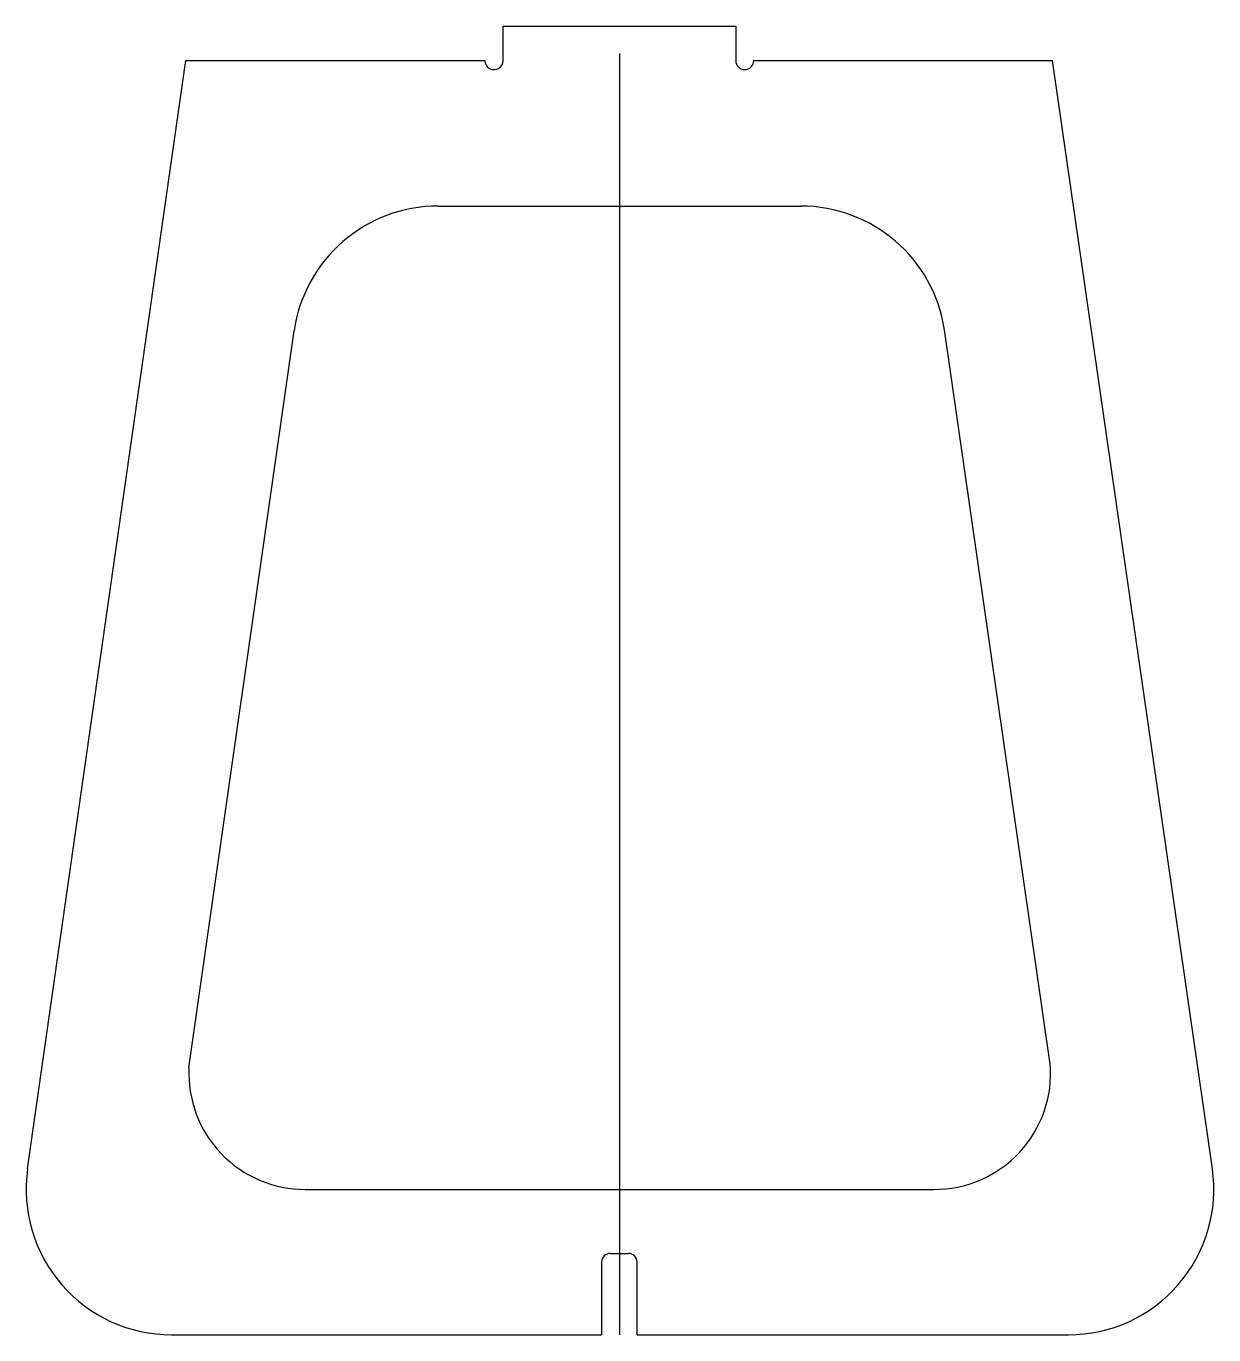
# Model space of a CAD drawing. Header units: millimetres. Extents: x 465 to 873, y -435 to 15.
import ezdxf

# ---------------------------------------------------------------- set-up
doc = ezdxf.new("R2010")
doc.units = ezdxf.units.MM
doc.layers.get('0').update_dxf_attribs({"linetype": 'CONTINUOUS'})

msp = doc.modelspace()

# ---------------------------------------------------------------- linework, layer by layer
for p, q in [((629.01, 3.57), (629.01, 15.37)), ((629.01, 15.37), (709.01, 15.33)), ((709.01, 15.33), (709.01, 3.53)), ((669.01, 5.95), (669.01, -434.63)), ((465.59, -377.56), (519.95, 3.53)), ((519.95, 3.53), (622.81, 3.53)), ((715.21, 3.53), (817.95, 3.53)), ((872.85, -377.5), (817.95, 3.53)), ((606.7, -46.47), (731.33, -46.47)), ((521.04, -342.85), (557.2, -89.41)), ((817.15, -341.56), (780.77, -89)), ((561, -384.63), (777.02, -384.63)), ((665.95, -406.63), (672.11, -406.63)), ((662.91, -409.63), (662.91, -434.63)), ((675.11, -434.63), (675.11, -409.63)), ((515.08, -434.63), (662.91, -434.63)), ((675.11, -434.63), (823.36, -434.63))]:
    msp.add_line(p, q)
for centre, radius, start, end in [((625.91, 3.53), 3.1, -180, 0.8291), ((712.11, 3.53), 3.1, 180, 360), ((606.7, -96.47), 50, 90, 171.881), ((731.33, -96.47), 50, 8.5874, 90), ((777.27, -344.63), 40, -90.3556, 4.403), ((561, -344.63), 40, 177.4622, 270), ((515.08, -384.63), 50, 171.881, 270), ((823.36, -384.63), 50, -89.9996, 8.1983), ((665.91, -409.62), 3, 89.2776, 180.0046), ((672.11, -409.63), 3, 0, 90)]:
    msp.add_arc(centre, radius, start, end)

doc.saveas('drawing.dxf')
